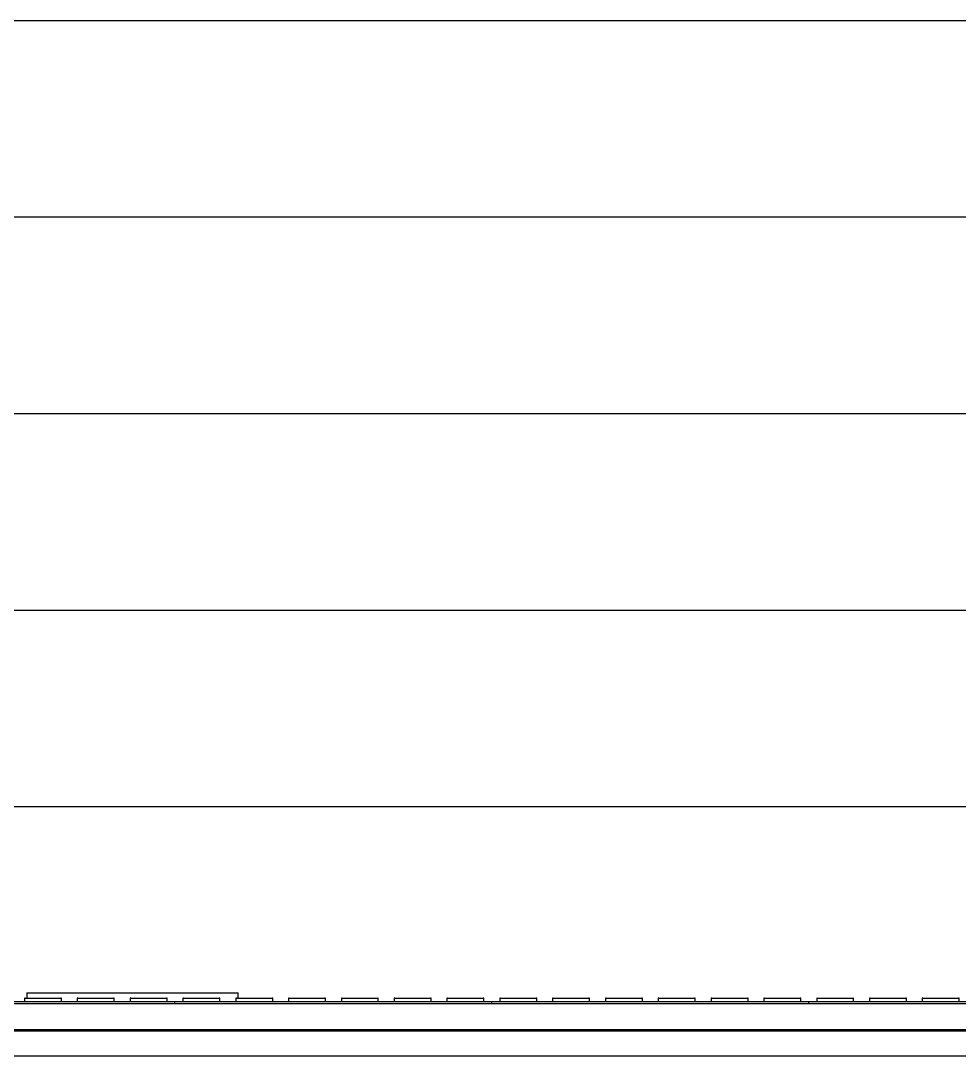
# Model space of a CAD drawing. Header units: millimetres. Extents: x 663313 to 1226001, y 1431724 to 1620898.
# Drawn here: x 811513 to 812402, y 1509895 to 1510876 of the extents above; entities that cross this region are included whole.
import ezdxf

# ---------------------------------------------------------------- set-up
doc = ezdxf.new("R2010")
doc.units = ezdxf.units.MM
for name, pattern in [('CENTER', [50.8, 31.75, -6.35, 6.35, -6.35]), ('DPA_Grid _ Level 100', [1000, 550, -160, 130, -160]), ('TA_GL_000.70000', [1.925, 0.7, -0.175, 0.175, -0.175, 0.7])]:
    doc.linetypes.add(name, pattern=pattern)
doc.layers.add('000 - 0_HIDE_OBJ_FRAMING_DEF_SUB', color=7, linetype='Continuous', plot=False)
for name, color, linetype in [('000 - 0_SYM_DWG_GRIDLINE_MAIN_COLOR_251', 7, 'Continuous'), ('000 - CONCRETE_EX_BUILDING_SUB_COLOR_251', 7, 'Continuous'), ('000 - GRID', 7, 'CENTER')]:
    doc.layers.add(name, color=color, linetype=linetype)
doc.styles.add('TA', font='', dxfattribs={"height": 4.5})
doc.styles.get('TA').set_extended_font_data('Cordia New')

# ---------------------------------------------------------------- blocks, each defined once
blk = doc.blocks.new('*U4807')
at = {"layer": '000 - 0_SYM_DWG_GRIDLINE_MAIN_COLOR_251', "color": 7, "linetype": 'ByBlock', "ltscale": 5}
blk.add_line((12, 0), (-308, 0), dxfattribs=at)
at = {"color": 7, "style": 'TA', "flags": 1}
blk.add_attdef('LOCATION', (6, -6), '', height=4.5, rotation=270, dxfattribs=at)
blk = doc.blocks.new('W-1-PP18-ST_ENT4_REV00_20260602-143416_ELEVATION_1_DIMS')
at = {"layer": '000 - GRID', "color": 7, "linetype": 'TA_GL_000.70000', "xscale": 50, "yscale": 50, "zscale": 50, "rotation": 180}
blk.add_blockref('*U4807', (0, 102340), dxfattribs=at)
blk = doc.blocks.new('DR_Door-Overhead-Rolling - RS-24526168-ENT 4 ELE-1 sheet')
at = {"layer": '000 - CONCRETE_EX_BUILDING_SUB_COLOR_251', "color": 7}
for p, q in [((1810154.1, 103270.56), (1807373.75, 103270.56)), ((1810154.09, 103084.45), (1807373.52, 103084.45)), ((1810154.12, 102898.33), (1807373.52, 102898.33)), ((1810154.09, 102712.22), (1807373.52, 102712.22)), ((1810154.09, 102526.11), (1807373.52, 102526.11))]:
    blk.add_line(p, q, dxfattribs=at)
blk = doc.blocks.new('DPA_GM-Stoplogs Line Based 250_post100_A  - Base 250 one plate-20236459-ENT 4 ELE-1 sheet')
at = {"layer": '000 - CONCRETE_EX_BUILDING_SUB_COLOR_251', "color": 7}
for p, q in [((1808840.99, 102350), (1809040.99, 102350)), ((1808840.99, 102350), (1808840.99, 102345)), ((1809040.99, 102345), (1809040.99, 102350))]:
    blk.add_line(p, q, dxfattribs=at)
blk = doc.blocks.new('DPA_GM_Tactile Tile Line Base - Decision Tactile-22558785-ENT 4 ELE-1 sheet')
at = {"layer": '000 - CONCRETE_EX_BUILDING_SUB_COLOR_251', "color": 7}
for p, q in [((1808681.19, 102342), (1808981.19, 102342)), ((1808838.69, 102345), (1808838.69, 102342)), ((1808839.29, 102345), (1808838.69, 102345)), ((1808838.69, 102345), (1808839.29, 102345)), ((1808838.69, 102345), (1808838.69, 102342)), ((1808839.29, 102345), (1808838.69, 102345)), ((1808838.69, 102345), (1808839.29, 102345)), ((1808838.69, 102345), (1808838.69, 102342)), ((1808839.29, 102345), (1808838.69, 102345)), ((1808838.69, 102345), (1808839.29, 102345)), ((1808838.69, 102345), (1808838.69, 102342)), ((1808839.29, 102345), (1808838.69, 102345)), ((1808838.69, 102345), (1808839.29, 102345)), ((1808838.69, 102345), (1808838.69, 102342)), ((1808839.29, 102345), (1808838.69, 102345)), ((1808838.69, 102345), (1808839.29, 102345)), ((1808838.69, 102345), (1808838.69, 102342)), ((1808839.29, 102345), (1808838.69, 102345)), ((1808838.69, 102345), (1808856.19, 102345)), ((1808856.19, 102345), (1808873.69, 102345)), ((1808873.69, 102345), (1808873.09, 102345)), ((1808873.09, 102345), (1808873.69, 102345)), ((1808873.69, 102345), (1808873.09, 102345)), ((1808873.09, 102345), (1808873.69, 102345)), ((1808873.69, 102345), (1808873.09, 102345)), ((1808873.09, 102345), (1808873.69, 102345)), ((1808873.69, 102345), (1808873.09, 102345)), ((1808873.09, 102345), (1808873.69, 102345)), ((1808873.69, 102345), (1808873.09, 102345)), ((1808873.09, 102345), (1808873.69, 102345)), ((1808873.69, 102345), (1808873.09, 102345)), ((1808873.69, 102342), (1808873.69, 102345)), ((1808873.69, 102342), (1808873.69, 102345)), ((1808873.69, 102342), (1808873.69, 102345)), ((1808873.69, 102342), (1808873.69, 102345)), ((1808873.69, 102342), (1808873.69, 102345)), ((1808873.69, 102342), (1808873.69, 102345)), ((1808888.69, 102345), (1808888.69, 102342)), ((1808889.29, 102345), (1808888.69, 102345)), ((1808888.69, 102345), (1808889.29, 102345)), ((1808888.69, 102345), (1808888.69, 102342)), ((1808889.29, 102345), (1808888.69, 102345)), ((1808888.69, 102345), (1808889.29, 102345)), ((1808888.69, 102345), (1808888.69, 102342)), ((1808889.29, 102345), (1808888.69, 102345)), ((1808888.69, 102345), (1808889.29, 102345)), ((1808888.69, 102345), (1808888.69, 102342)), ((1808889.29, 102345), (1808888.69, 102345)), ((1808888.69, 102345), (1808889.29, 102345)), ((1808888.69, 102345), (1808888.69, 102342)), ((1808889.29, 102345), (1808888.69, 102345)), ((1808888.69, 102345), (1808889.29, 102345)), ((1808888.69, 102345), (1808888.69, 102342)), ((1808889.29, 102345), (1808888.69, 102345)), ((1808888.69, 102345), (1808906.19, 102345)), ((1808906.19, 102345), (1808923.69, 102345)), ((1808923.69, 102345), (1808923.09, 102345)), ((1808923.09, 102345), (1808923.69, 102345)), ((1808923.69, 102345), (1808923.09, 102345)), ((1808923.09, 102345), (1808923.69, 102345)), ((1808923.69, 102345), (1808923.09, 102345)), ((1808923.09, 102345), (1808923.69, 102345)), ((1808923.69, 102345), (1808923.09, 102345)), ((1808923.09, 102345), (1808923.69, 102345)), ((1808923.69, 102345), (1808923.09, 102345)), ((1808923.09, 102345), (1808923.69, 102345)), ((1808923.69, 102345), (1808923.09, 102345)), ((1808923.69, 102342), (1808923.69, 102345)), ((1808923.69, 102342), (1808923.69, 102345)), ((1808923.69, 102342), (1808923.69, 102345)), ((1808923.69, 102342), (1808923.69, 102345)), ((1808923.69, 102342), (1808923.69, 102345)), ((1808923.69, 102342), (1808923.69, 102345)), ((1808938.69, 102345), (1808938.69, 102342)), ((1808939.29, 102345), (1808938.69, 102345)), ((1808938.69, 102345), (1808939.29, 102345)), ((1808938.69, 102345), (1808938.69, 102342)), ((1808939.29, 102345), (1808938.69, 102345)), ((1808938.69, 102345), (1808939.29, 102345)), ((1808938.69, 102345), (1808938.69, 102342)), ((1808939.29, 102345), (1808938.69, 102345)), ((1808938.69, 102345), (1808939.29, 102345)), ((1808938.69, 102345), (1808938.69, 102342)), ((1808939.29, 102345), (1808938.69, 102345)), ((1808938.69, 102345), (1808939.29, 102345)), ((1808938.69, 102345), (1808938.69, 102342)), ((1808939.29, 102345), (1808938.69, 102345)), ((1808938.69, 102345), (1808939.29, 102345)), ((1808938.69, 102345), (1808938.69, 102342)), ((1808939.29, 102345), (1808938.69, 102345)), ((1808938.69, 102345), (1808956.19, 102345)), ((1808956.19, 102345), (1808973.69, 102345)), ((1808973.69, 102345), (1808973.09, 102345)), ((1808973.09, 102345), (1808973.69, 102345)), ((1808973.69, 102345), (1808973.09, 102345)), ((1808973.09, 102345), (1808973.69, 102345)), ((1808973.69, 102345), (1808973.09, 102345)), ((1808973.09, 102345), (1808973.69, 102345)), ((1808973.69, 102345), (1808973.09, 102345)), ((1808973.09, 102345), (1808973.69, 102345)), ((1808973.69, 102345), (1808973.09, 102345)), ((1808973.09, 102345), (1808973.69, 102345)), ((1808973.69, 102345), (1808973.09, 102345)), ((1808973.69, 102342), (1808973.69, 102345)), ((1808973.69, 102342), (1808973.69, 102345)), ((1808973.69, 102342), (1808973.69, 102345)), ((1808973.69, 102342), (1808973.69, 102345)), ((1808973.69, 102342), (1808973.69, 102345)), ((1808973.69, 102342), (1808973.69, 102345)), ((1808981.19, 102342), (1809281.19, 102342)), ((1808981.19, 102340), (1808981.19, 102342)), ((1808981.19, 102340), (1808981.19, 102342)), ((1808988.69, 102345), (1808988.69, 102342)), ((1808989.29, 102345), (1808988.69, 102345)), ((1808988.69, 102345), (1808989.29, 102345)), ((1808988.69, 102345), (1808988.69, 102342)), ((1808989.29, 102345), (1808988.69, 102345)), ((1808988.69, 102345), (1808989.29, 102345)), ((1808988.69, 102345), (1808988.69, 102342)), ((1808989.29, 102345), (1808988.69, 102345)), ((1808988.69, 102345), (1808989.29, 102345)), ((1808988.69, 102345), (1808988.69, 102342)), ((1808989.29, 102345), (1808988.69, 102345)), ((1808988.69, 102345), (1808989.29, 102345)), ((1808988.69, 102345), (1808988.69, 102342)), ((1808989.29, 102345), (1808988.69, 102345)), ((1808988.69, 102345), (1808989.29, 102345)), ((1808988.69, 102345), (1808988.69, 102342)), ((1808989.29, 102345), (1808988.69, 102345)), ((1808988.69, 102345), (1809006.19, 102345)), ((1809006.19, 102345), (1809023.69, 102345)), ((1809023.69, 102345), (1809023.09, 102345)), ((1809023.09, 102345), (1809023.69, 102345)), ((1809023.69, 102345), (1809023.09, 102345)), ((1809023.09, 102345), (1809023.69, 102345)), ((1809023.69, 102345), (1809023.09, 102345)), ((1809023.09, 102345), (1809023.69, 102345)), ((1809023.69, 102345), (1809023.09, 102345)), ((1809023.09, 102345), (1809023.69, 102345)), ((1809023.69, 102345), (1809023.09, 102345)), ((1809023.09, 102345), (1809023.69, 102345)), ((1809023.69, 102345), (1809023.09, 102345)), ((1809023.69, 102342), (1809023.69, 102345)), ((1809023.69, 102342), (1809023.69, 102345)), ((1809023.69, 102342), (1809023.69, 102345)), ((1809023.69, 102342), (1809023.69, 102345)), ((1809023.69, 102342), (1809023.69, 102345)), ((1809023.69, 102342), (1809023.69, 102345)), ((1809038.69, 102345), (1809038.69, 102342)), ((1809039.29, 102345), (1809038.69, 102345)), ((1809038.69, 102345), (1809039.29, 102345)), ((1809038.69, 102345), (1809038.69, 102342)), ((1809039.29, 102345), (1809038.69, 102345)), ((1809038.69, 102345), (1809039.29, 102345)), ((1809038.69, 102345), (1809038.69, 102342)), ((1809039.29, 102345), (1809038.69, 102345)), ((1809038.69, 102345), (1809039.29, 102345)), ((1809038.69, 102345), (1809038.69, 102342)), ((1809039.29, 102345), (1809038.69, 102345)), ((1809038.69, 102345), (1809039.29, 102345)), ((1809038.69, 102345), (1809038.69, 102342)), ((1809039.29, 102345), (1809038.69, 102345)), ((1809038.69, 102345), (1809039.29, 102345)), ((1809038.69, 102345), (1809038.69, 102342)), ((1809039.29, 102345), (1809038.69, 102345)), ((1809038.69, 102345), (1809056.19, 102345)), ((1809056.19, 102345), (1809073.69, 102345)), ((1809073.69, 102345), (1809073.09, 102345)), ((1809073.09, 102345), (1809073.69, 102345)), ((1809073.69, 102345), (1809073.09, 102345)), ((1809073.09, 102345), (1809073.69, 102345)), ((1809073.69, 102345), (1809073.09, 102345)), ((1809073.09, 102345), (1809073.69, 102345)), ((1809073.69, 102345), (1809073.09, 102345)), ((1809073.09, 102345), (1809073.69, 102345)), ((1809073.69, 102345), (1809073.09, 102345)), ((1809073.09, 102345), (1809073.69, 102345)), ((1809073.69, 102345), (1809073.09, 102345)), ((1809073.69, 102342), (1809073.69, 102345)), ((1809073.69, 102342), (1809073.69, 102345)), ((1809073.69, 102342), (1809073.69, 102345)), ((1809073.69, 102342), (1809073.69, 102345)), ((1809073.69, 102342), (1809073.69, 102345)), ((1809073.69, 102342), (1809073.69, 102345)), ((1809088.69, 102345), (1809088.69, 102342)), ((1809089.29, 102345), (1809088.69, 102345)), ((1809088.69, 102345), (1809089.29, 102345)), ((1809088.69, 102345), (1809088.69, 102342)), ((1809089.29, 102345), (1809088.69, 102345)), ((1809088.69, 102345), (1809089.29, 102345)), ((1809088.69, 102345), (1809088.69, 102342)), ((1809089.29, 102345), (1809088.69, 102345)), ((1809088.69, 102345), (1809089.29, 102345)), ((1809088.69, 102345), (1809088.69, 102342)), ((1809089.29, 102345), (1809088.69, 102345)), ((1809088.69, 102345), (1809089.29, 102345)), ((1809088.69, 102345), (1809088.69, 102342)), ((1809089.29, 102345), (1809088.69, 102345)), ((1809088.69, 102345), (1809089.29, 102345)), ((1809088.69, 102345), (1809088.69, 102342)), ((1809089.29, 102345), (1809088.69, 102345)), ((1809088.69, 102345), (1809106.19, 102345)), ((1809106.19, 102345), (1809123.69, 102345)), ((1809123.69, 102345), (1809123.09, 102345)), ((1809123.09, 102345), (1809123.69, 102345)), ((1809123.69, 102345), (1809123.09, 102345)), ((1809123.09, 102345), (1809123.69, 102345)), ((1809123.69, 102345), (1809123.09, 102345)), ((1809123.09, 102345), (1809123.69, 102345)), ((1809123.69, 102345), (1809123.09, 102345)), ((1809123.09, 102345), (1809123.69, 102345)), ((1809123.69, 102345), (1809123.09, 102345)), ((1809123.09, 102345), (1809123.69, 102345)), ((1809123.69, 102345), (1809123.09, 102345)), ((1809123.69, 102342), (1809123.69, 102345)), ((1809123.69, 102342), (1809123.69, 102345)), ((1809123.69, 102342), (1809123.69, 102345)), ((1809123.69, 102342), (1809123.69, 102345)), ((1809123.69, 102342), (1809123.69, 102345)), ((1809123.69, 102342), (1809123.69, 102345)), ((1809138.69, 102345), (1809138.69, 102342)), ((1809139.29, 102345), (1809138.69, 102345)), ((1809138.69, 102345), (1809139.29, 102345)), ((1809138.69, 102345), (1809138.69, 102342)), ((1809139.29, 102345), (1809138.69, 102345)), ((1809138.69, 102345), (1809139.29, 102345)), ((1809138.69, 102345), (1809138.69, 102342)), ((1809139.29, 102345), (1809138.69, 102345)), ((1809138.69, 102345), (1809139.29, 102345)), ((1809138.69, 102345), (1809138.69, 102342)), ((1809139.29, 102345), (1809138.69, 102345)), ((1809138.69, 102345), (1809139.29, 102345)), ((1809138.69, 102345), (1809138.69, 102342)), ((1809139.29, 102345), (1809138.69, 102345)), ((1809138.69, 102345), (1809139.29, 102345)), ((1809138.69, 102345), (1809138.69, 102342)), ((1809139.29, 102345), (1809138.69, 102345)), ((1809138.69, 102345), (1809156.19, 102345)), ((1809156.19, 102345), (1809173.69, 102345)), ((1809173.69, 102345), (1809173.09, 102345)), ((1809173.09, 102345), (1809173.69, 102345)), ((1809173.69, 102345), (1809173.09, 102345)), ((1809173.09, 102345), (1809173.69, 102345)), ((1809173.69, 102345), (1809173.09, 102345)), ((1809173.09, 102345), (1809173.69, 102345)), ((1809173.69, 102345), (1809173.09, 102345)), ((1809173.09, 102345), (1809173.69, 102345)), ((1809173.69, 102345), (1809173.09, 102345)), ((1809173.09, 102345), (1809173.69, 102345)), ((1809173.69, 102345), (1809173.09, 102345)), ((1809173.69, 102342), (1809173.69, 102345)), ((1809173.69, 102342), (1809173.69, 102345)), ((1809173.69, 102342), (1809173.69, 102345)), ((1809173.69, 102342), (1809173.69, 102345)), ((1809173.69, 102342), (1809173.69, 102345)), ((1809173.69, 102342), (1809173.69, 102345)), ((1809188.69, 102345), (1809188.69, 102342)), ((1809189.29, 102345), (1809188.69, 102345)), ((1809188.69, 102345), (1809189.29, 102345)), ((1809188.69, 102345), (1809188.69, 102342)), ((1809189.29, 102345), (1809188.69, 102345)), ((1809188.69, 102345), (1809189.29, 102345)), ((1809188.69, 102345), (1809188.69, 102342)), ((1809189.29, 102345), (1809188.69, 102345)), ((1809188.69, 102345), (1809189.29, 102345)), ((1809188.69, 102345), (1809188.69, 102342)), ((1809189.29, 102345), (1809188.69, 102345)), ((1809188.69, 102345), (1809189.29, 102345)), ((1809188.69, 102345), (1809188.69, 102342)), ((1809189.29, 102345), (1809188.69, 102345)), ((1809188.69, 102345), (1809189.29, 102345)), ((1809188.69, 102345), (1809188.69, 102342)), ((1809189.29, 102345), (1809188.69, 102345)), ((1809188.69, 102345), (1809206.19, 102345)), ((1809206.19, 102345), (1809223.69, 102345)), ((1809223.69, 102345), (1809223.09, 102345)), ((1809223.09, 102345), (1809223.69, 102345)), ((1809223.69, 102345), (1809223.09, 102345)), ((1809223.09, 102345), (1809223.69, 102345)), ((1809223.69, 102345), (1809223.09, 102345)), ((1809223.09, 102345), (1809223.69, 102345)), ((1809223.69, 102345), (1809223.09, 102345)), ((1809223.09, 102345), (1809223.69, 102345)), ((1809223.69, 102345), (1809223.09, 102345)), ((1809223.09, 102345), (1809223.69, 102345)), ((1809223.69, 102345), (1809223.09, 102345)), ((1809223.69, 102342), (1809223.69, 102345)), ((1809223.69, 102342), (1809223.69, 102345)), ((1809223.69, 102342), (1809223.69, 102345)), ((1809223.69, 102342), (1809223.69, 102345)), ((1809223.69, 102342), (1809223.69, 102345)), ((1809223.69, 102342), (1809223.69, 102345)), ((1809238.69, 102345), (1809238.69, 102342)), ((1809239.29, 102345), (1809238.69, 102345)), ((1809238.69, 102345), (1809239.29, 102345)), ((1809238.69, 102345), (1809238.69, 102342)), ((1809239.29, 102345), (1809238.69, 102345)), ((1809238.69, 102345), (1809239.29, 102345)), ((1809238.69, 102345), (1809238.69, 102342)), ((1809239.29, 102345), (1809238.69, 102345)), ((1809238.69, 102345), (1809239.29, 102345)), ((1809238.69, 102345), (1809238.69, 102342)), ((1809239.29, 102345), (1809238.69, 102345)), ((1809238.69, 102345), (1809239.29, 102345)), ((1809238.69, 102345), (1809238.69, 102342)), ((1809239.29, 102345), (1809238.69, 102345)), ((1809238.69, 102345), (1809239.29, 102345)), ((1809238.69, 102345), (1809238.69, 102342)), ((1809239.29, 102345), (1809238.69, 102345)), ((1809238.69, 102345), (1809256.19, 102345)), ((1809256.19, 102345), (1809273.69, 102345)), ((1809273.69, 102345), (1809273.09, 102345)), ((1809273.09, 102345), (1809273.69, 102345)), ((1809273.69, 102345), (1809273.09, 102345)), ((1809273.09, 102345), (1809273.69, 102345)), ((1809273.69, 102345), (1809273.09, 102345)), ((1809273.09, 102345), (1809273.69, 102345)), ((1809273.69, 102345), (1809273.09, 102345)), ((1809273.09, 102345), (1809273.69, 102345)), ((1809273.69, 102345), (1809273.09, 102345)), ((1809273.09, 102345), (1809273.69, 102345)), ((1809273.69, 102345), (1809273.09, 102345)), ((1809273.69, 102342), (1809273.69, 102345)), ((1809273.69, 102342), (1809273.69, 102345)), ((1809273.69, 102342), (1809273.69, 102345)), ((1809273.69, 102342), (1809273.69, 102345)), ((1809273.69, 102342), (1809273.69, 102345)), ((1809273.69, 102342), (1809273.69, 102345)), ((1809281.19, 102342), (1809581.19, 102342)), ((1809281.19, 102340), (1809281.19, 102342)), ((1809281.19, 102340), (1809281.19, 102342)), ((1809288.69, 102345), (1809288.69, 102342)), ((1809289.29, 102345), (1809288.69, 102345)), ((1809288.69, 102345), (1809289.29, 102345)), ((1809288.69, 102345), (1809288.69, 102342)), ((1809289.29, 102345), (1809288.69, 102345)), ((1809288.69, 102345), (1809289.29, 102345)), ((1809288.69, 102345), (1809288.69, 102342)), ((1809289.29, 102345), (1809288.69, 102345)), ((1809288.69, 102345), (1809289.29, 102345)), ((1809288.69, 102345), (1809288.69, 102342)), ((1809289.29, 102345), (1809288.69, 102345)), ((1809288.69, 102345), (1809289.29, 102345)), ((1809288.69, 102345), (1809288.69, 102342)), ((1809289.29, 102345), (1809288.69, 102345)), ((1809288.69, 102345), (1809289.29, 102345)), ((1809288.69, 102345), (1809288.69, 102342)), ((1809289.29, 102345), (1809288.69, 102345)), ((1809288.69, 102345), (1809306.19, 102345)), ((1809306.19, 102345), (1809323.69, 102345)), ((1809323.69, 102345), (1809323.09, 102345)), ((1809323.09, 102345), (1809323.69, 102345)), ((1809323.69, 102345), (1809323.09, 102345)), ((1809323.09, 102345), (1809323.69, 102345)), ((1809323.69, 102345), (1809323.09, 102345)), ((1809323.09, 102345), (1809323.69, 102345)), ((1809323.69, 102345), (1809323.09, 102345)), ((1809323.09, 102345), (1809323.69, 102345)), ((1809323.69, 102345), (1809323.09, 102345)), ((1809323.09, 102345), (1809323.69, 102345)), ((1809323.69, 102345), (1809323.09, 102345)), ((1809323.69, 102342), (1809323.69, 102345)), ((1809323.69, 102342), (1809323.69, 102345)), ((1809323.69, 102342), (1809323.69, 102345)), ((1809323.69, 102342), (1809323.69, 102345)), ((1809323.69, 102342), (1809323.69, 102345)), ((1809323.69, 102342), (1809323.69, 102345)), ((1809338.69, 102345), (1809338.69, 102342)), ((1809339.29, 102345), (1809338.69, 102345)), ((1809338.69, 102345), (1809339.29, 102345)), ((1809338.69, 102345), (1809338.69, 102342)), ((1809339.29, 102345), (1809338.69, 102345)), ((1809338.69, 102345), (1809339.29, 102345)), ((1809338.69, 102345), (1809338.69, 102342)), ((1809339.29, 102345), (1809338.69, 102345)), ((1809338.69, 102345), (1809339.29, 102345)), ((1809338.69, 102345), (1809338.69, 102342)), ((1809339.29, 102345), (1809338.69, 102345)), ((1809338.69, 102345), (1809339.29, 102345)), ((1809338.69, 102345), (1809338.69, 102342)), ((1809339.29, 102345), (1809338.69, 102345)), ((1809338.69, 102345), (1809339.29, 102345)), ((1809338.69, 102345), (1809338.69, 102342)), ((1809339.29, 102345), (1809338.69, 102345)), ((1809338.69, 102345), (1809356.19, 102345)), ((1809356.19, 102345), (1809373.69, 102345)), ((1809373.69, 102345), (1809373.09, 102345)), ((1809373.09, 102345), (1809373.69, 102345)), ((1809373.69, 102345), (1809373.09, 102345)), ((1809373.09, 102345), (1809373.69, 102345)), ((1809373.69, 102345), (1809373.09, 102345)), ((1809373.09, 102345), (1809373.69, 102345)), ((1809373.69, 102345), (1809373.09, 102345)), ((1809373.09, 102345), (1809373.69, 102345)), ((1809373.69, 102345), (1809373.09, 102345)), ((1809373.09, 102345), (1809373.69, 102345)), ((1809373.69, 102345), (1809373.09, 102345)), ((1809373.69, 102342), (1809373.69, 102345)), ((1809373.69, 102342), (1809373.69, 102345)), ((1809373.69, 102342), (1809373.69, 102345)), ((1809373.69, 102342), (1809373.69, 102345)), ((1809373.69, 102342), (1809373.69, 102345)), ((1809373.69, 102342), (1809373.69, 102345)), ((1809388.69, 102345), (1809388.69, 102342)), ((1809389.29, 102345), (1809388.69, 102345)), ((1809388.69, 102345), (1809389.29, 102345)), ((1809388.69, 102345), (1809388.69, 102342)), ((1809389.29, 102345), (1809388.69, 102345)), ((1809388.69, 102345), (1809389.29, 102345)), ((1809388.69, 102345), (1809388.69, 102342)), ((1809389.29, 102345), (1809388.69, 102345)), ((1809388.69, 102345), (1809389.29, 102345)), ((1809388.69, 102345), (1809388.69, 102342)), ((1809389.29, 102345), (1809388.69, 102345)), ((1809388.69, 102345), (1809389.29, 102345)), ((1809388.69, 102345), (1809388.69, 102342)), ((1809389.29, 102345), (1809388.69, 102345)), ((1809388.69, 102345), (1809389.29, 102345)), ((1809388.69, 102345), (1809388.69, 102342)), ((1809389.29, 102345), (1809388.69, 102345)), ((1809388.69, 102345), (1809406.19, 102345)), ((1809406.19, 102345), (1809423.69, 102345)), ((1809423.69, 102345), (1809423.09, 102345)), ((1809423.09, 102345), (1809423.69, 102345)), ((1809423.69, 102345), (1809423.09, 102345)), ((1809423.09, 102345), (1809423.69, 102345)), ((1809423.69, 102345), (1809423.09, 102345)), ((1809423.09, 102345), (1809423.69, 102345)), ((1809423.69, 102345), (1809423.09, 102345)), ((1809423.09, 102345), (1809423.69, 102345)), ((1809423.69, 102345), (1809423.09, 102345)), ((1809423.09, 102345), (1809423.69, 102345)), ((1809423.69, 102345), (1809423.09, 102345)), ((1809423.69, 102342), (1809423.69, 102345)), ((1809423.69, 102342), (1809423.69, 102345)), ((1809423.69, 102342), (1809423.69, 102345)), ((1809423.69, 102342), (1809423.69, 102345)), ((1809423.69, 102342), (1809423.69, 102345)), ((1809423.69, 102342), (1809423.69, 102345)), ((1809438.69, 102345), (1809438.69, 102342)), ((1809439.29, 102345), (1809438.69, 102345)), ((1809438.69, 102345), (1809439.29, 102345)), ((1809438.69, 102345), (1809438.69, 102342)), ((1809439.29, 102345), (1809438.69, 102345)), ((1809438.69, 102345), (1809439.29, 102345)), ((1809438.69, 102345), (1809438.69, 102342)), ((1809439.29, 102345), (1809438.69, 102345)), ((1809438.69, 102345), (1809439.29, 102345)), ((1809438.69, 102345), (1809438.69, 102342)), ((1809439.29, 102345), (1809438.69, 102345)), ((1809438.69, 102345), (1809439.29, 102345)), ((1809438.69, 102345), (1809438.69, 102342)), ((1809439.29, 102345), (1809438.69, 102345)), ((1809438.69, 102345), (1809439.29, 102345)), ((1809438.69, 102345), (1809438.69, 102342)), ((1809439.29, 102345), (1809438.69, 102345)), ((1809438.69, 102345), (1809456.19, 102345)), ((1809456.19, 102345), (1809473.69, 102345)), ((1809473.69, 102345), (1809473.09, 102345)), ((1809473.09, 102345), (1809473.69, 102345)), ((1809473.69, 102345), (1809473.09, 102345)), ((1809473.09, 102345), (1809473.69, 102345)), ((1809473.69, 102345), (1809473.09, 102345)), ((1809473.09, 102345), (1809473.69, 102345)), ((1809473.69, 102345), (1809473.09, 102345)), ((1809473.09, 102345), (1809473.69, 102345)), ((1809473.69, 102345), (1809473.09, 102345)), ((1809473.09, 102345), (1809473.69, 102345)), ((1809473.69, 102345), (1809473.09, 102345)), ((1809473.69, 102342), (1809473.69, 102345)), ((1809473.69, 102342), (1809473.69, 102345)), ((1809473.69, 102342), (1809473.69, 102345)), ((1809473.69, 102342), (1809473.69, 102345)), ((1809473.69, 102342), (1809473.69, 102345)), ((1809473.69, 102342), (1809473.69, 102345)), ((1809488.69, 102345), (1809488.69, 102342)), ((1809489.29, 102345), (1809488.69, 102345)), ((1809488.69, 102345), (1809489.29, 102345)), ((1809488.69, 102345), (1809488.69, 102342)), ((1809489.29, 102345), (1809488.69, 102345)), ((1809488.69, 102345), (1809489.29, 102345)), ((1809488.69, 102345), (1809488.69, 102342)), ((1809489.29, 102345), (1809488.69, 102345)), ((1809488.69, 102345), (1809489.29, 102345)), ((1809488.69, 102345), (1809488.69, 102342)), ((1809489.29, 102345), (1809488.69, 102345)), ((1809488.69, 102345), (1809489.29, 102345)), ((1809488.69, 102345), (1809488.69, 102342)), ((1809489.29, 102345), (1809488.69, 102345)), ((1809488.69, 102345), (1809489.29, 102345)), ((1809488.69, 102345), (1809488.69, 102342)), ((1809489.29, 102345), (1809488.69, 102345)), ((1809488.69, 102345), (1809506.19, 102345)), ((1809506.19, 102345), (1809523.69, 102345)), ((1809523.69, 102345), (1809523.09, 102345)), ((1809523.09, 102345), (1809523.69, 102345)), ((1809523.69, 102345), (1809523.09, 102345)), ((1809523.09, 102345), (1809523.69, 102345)), ((1809523.69, 102345), (1809523.09, 102345)), ((1809523.09, 102345), (1809523.69, 102345)), ((1809523.69, 102345), (1809523.09, 102345)), ((1809523.09, 102345), (1809523.69, 102345)), ((1809523.69, 102345), (1809523.09, 102345)), ((1809523.09, 102345), (1809523.69, 102345)), ((1809523.69, 102345), (1809523.09, 102345)), ((1809523.69, 102342), (1809523.69, 102345)), ((1809523.69, 102342), (1809523.69, 102345)), ((1809523.69, 102342), (1809523.69, 102345)), ((1809523.69, 102342), (1809523.69, 102345)), ((1809523.69, 102342), (1809523.69, 102345)), ((1809523.69, 102342), (1809523.69, 102345)), ((1809538.69, 102345), (1809538.69, 102342)), ((1809539.29, 102345), (1809538.69, 102345)), ((1809538.69, 102345), (1809539.29, 102345)), ((1809538.69, 102345), (1809538.69, 102342)), ((1809539.29, 102345), (1809538.69, 102345)), ((1809538.69, 102345), (1809539.29, 102345)), ((1809538.69, 102345), (1809538.69, 102342)), ((1809539.29, 102345), (1809538.69, 102345)), ((1809538.69, 102345), (1809539.29, 102345)), ((1809538.69, 102345), (1809538.69, 102342)), ((1809539.29, 102345), (1809538.69, 102345)), ((1809538.69, 102345), (1809539.29, 102345)), ((1809538.69, 102345), (1809538.69, 102342)), ((1809539.29, 102345), (1809538.69, 102345)), ((1809538.69, 102345), (1809539.29, 102345)), ((1809538.69, 102345), (1809538.69, 102342)), ((1809539.29, 102345), (1809538.69, 102345)), ((1809538.69, 102345), (1809556.19, 102345)), ((1809556.19, 102345), (1809573.69, 102345)), ((1809573.69, 102345), (1809573.09, 102345)), ((1809573.09, 102345), (1809573.69, 102345)), ((1809573.69, 102345), (1809573.09, 102345)), ((1809573.09, 102345), (1809573.69, 102345)), ((1809573.69, 102345), (1809573.09, 102345)), ((1809573.09, 102345), (1809573.69, 102345)), ((1809573.69, 102345), (1809573.09, 102345)), ((1809573.09, 102345), (1809573.69, 102345)), ((1809573.69, 102345), (1809573.09, 102345)), ((1809573.09, 102345), (1809573.69, 102345)), ((1809573.69, 102345), (1809573.09, 102345)), ((1809573.69, 102342), (1809573.69, 102345)), ((1809573.69, 102342), (1809573.69, 102345)), ((1809573.69, 102342), (1809573.69, 102345)), ((1809573.69, 102342), (1809573.69, 102345)), ((1809573.69, 102342), (1809573.69, 102345)), ((1809573.69, 102342), (1809573.69, 102345)), ((1809581.19, 102342), (1809881.19, 102342)), ((1809581.19, 102340), (1809581.19, 102342)), ((1809581.19, 102340), (1809581.19, 102342)), ((1809588.69, 102345), (1809588.69, 102342)), ((1809589.29, 102345), (1809588.69, 102345)), ((1809588.69, 102345), (1809589.29, 102345)), ((1809588.69, 102345), (1809588.69, 102342)), ((1809589.29, 102345), (1809588.69, 102345)), ((1809588.69, 102345), (1809589.29, 102345)), ((1809588.69, 102345), (1809588.69, 102342)), ((1809589.29, 102345), (1809588.69, 102345)), ((1809588.69, 102345), (1809589.29, 102345)), ((1809588.69, 102345), (1809588.69, 102342)), ((1809589.29, 102345), (1809588.69, 102345)), ((1809588.69, 102345), (1809589.29, 102345)), ((1809588.69, 102345), (1809588.69, 102342)), ((1809589.29, 102345), (1809588.69, 102345)), ((1809588.69, 102345), (1809589.29, 102345)), ((1809588.69, 102345), (1809588.69, 102342)), ((1809589.29, 102345), (1809588.69, 102345)), ((1809588.69, 102345), (1809606.19, 102345)), ((1809606.19, 102345), (1809623.69, 102345)), ((1809623.69, 102345), (1809623.09, 102345)), ((1809623.09, 102345), (1809623.69, 102345)), ((1809623.69, 102345), (1809623.09, 102345)), ((1809623.09, 102345), (1809623.69, 102345)), ((1809623.69, 102345), (1809623.09, 102345)), ((1809623.09, 102345), (1809623.69, 102345)), ((1809623.69, 102345), (1809623.09, 102345)), ((1809623.09, 102345), (1809623.69, 102345)), ((1809623.69, 102345), (1809623.09, 102345)), ((1809623.09, 102345), (1809623.69, 102345)), ((1809623.69, 102345), (1809623.09, 102345)), ((1809623.69, 102342), (1809623.69, 102345)), ((1809623.69, 102342), (1809623.69, 102345)), ((1809623.69, 102342), (1809623.69, 102345)), ((1809623.69, 102342), (1809623.69, 102345)), ((1809623.69, 102342), (1809623.69, 102345)), ((1809623.69, 102342), (1809623.69, 102345)), ((1809638.69, 102345), (1809638.69, 102342)), ((1809639.29, 102345), (1809638.69, 102345)), ((1809638.69, 102345), (1809639.29, 102345)), ((1809638.69, 102345), (1809638.69, 102342)), ((1809639.29, 102345), (1809638.69, 102345)), ((1809638.69, 102345), (1809639.29, 102345)), ((1809638.69, 102345), (1809638.69, 102342)), ((1809639.29, 102345), (1809638.69, 102345)), ((1809638.69, 102345), (1809639.29, 102345)), ((1809638.69, 102345), (1809638.69, 102342)), ((1809639.29, 102345), (1809638.69, 102345)), ((1809638.69, 102345), (1809639.29, 102345)), ((1809638.69, 102345), (1809638.69, 102342)), ((1809639.29, 102345), (1809638.69, 102345)), ((1809638.69, 102345), (1809639.29, 102345)), ((1809638.69, 102345), (1809638.69, 102342)), ((1809639.29, 102345), (1809638.69, 102345)), ((1809638.69, 102345), (1809656.19, 102345)), ((1809656.19, 102345), (1809673.69, 102345)), ((1809673.69, 102345), (1809673.09, 102345)), ((1809673.09, 102345), (1809673.69, 102345)), ((1809673.69, 102345), (1809673.09, 102345)), ((1809673.09, 102345), (1809673.69, 102345)), ((1809673.69, 102345), (1809673.09, 102345)), ((1809673.09, 102345), (1809673.69, 102345)), ((1809673.69, 102345), (1809673.09, 102345)), ((1809673.09, 102345), (1809673.69, 102345)), ((1809673.69, 102345), (1809673.09, 102345)), ((1809673.09, 102345), (1809673.69, 102345)), ((1809673.69, 102345), (1809673.09, 102345)), ((1809673.69, 102342), (1809673.69, 102345)), ((1809673.69, 102342), (1809673.69, 102345)), ((1809673.69, 102342), (1809673.69, 102345)), ((1809673.69, 102342), (1809673.69, 102345)), ((1809673.69, 102342), (1809673.69, 102345)), ((1809673.69, 102342), (1809673.69, 102345)), ((1809688.69, 102345), (1809688.69, 102342)), ((1809689.29, 102345), (1809688.69, 102345)), ((1809688.69, 102345), (1809689.29, 102345)), ((1809688.69, 102345), (1809688.69, 102342)), ((1809689.29, 102345), (1809688.69, 102345)), ((1809688.69, 102345), (1809689.29, 102345)), ((1809688.69, 102345), (1809688.69, 102342)), ((1809689.29, 102345), (1809688.69, 102345)), ((1809688.69, 102345), (1809689.29, 102345)), ((1809688.69, 102345), (1809688.69, 102342)), ((1809689.29, 102345), (1809688.69, 102345)), ((1809688.69, 102345), (1809689.29, 102345)), ((1809688.69, 102345), (1809688.69, 102342)), ((1809689.29, 102345), (1809688.69, 102345)), ((1809688.69, 102345), (1809689.29, 102345)), ((1809688.69, 102345), (1809688.69, 102342)), ((1809689.29, 102345), (1809688.69, 102345)), ((1809688.69, 102345), (1809706.19, 102345)), ((1809706.19, 102345), (1809723.69, 102345)), ((1809723.69, 102345), (1809723.09, 102345)), ((1809723.09, 102345), (1809723.69, 102345)), ((1809723.69, 102345), (1809723.09, 102345)), ((1809723.09, 102345), (1809723.69, 102345)), ((1809723.69, 102345), (1809723.09, 102345)), ((1809723.09, 102345), (1809723.69, 102345)), ((1809723.69, 102345), (1809723.09, 102345)), ((1809723.09, 102345), (1809723.69, 102345)), ((1809723.69, 102345), (1809723.09, 102345)), ((1809723.09, 102345), (1809723.69, 102345)), ((1809723.69, 102345), (1809723.09, 102345)), ((1809723.69, 102342), (1809723.69, 102345)), ((1809723.69, 102342), (1809723.69, 102345)), ((1809723.69, 102342), (1809723.69, 102345)), ((1809723.69, 102342), (1809723.69, 102345)), ((1809723.69, 102342), (1809723.69, 102345))]:
    blk.add_line(p, q, dxfattribs=at)
blk = doc.blocks.new('W-1-PP18-ST_ENT4_REV00_20260602-144452_ELEVATION_1_EX')
at = {"layer": '000 - 0_HIDE_OBJ_FRAMING_DEF_SUB', "color": 7, "linetype": 'DPA_Grid _ Level 100'}
blk.add_line((-3849.1978, 102340), (32047.7924, 102340), dxfattribs=at)
at = {"layer": '000 - CONCRETE_EX_BUILDING_SUB_COLOR_251', "color": 7}
for p, q in [((10194.7112, 102340), (12975.2815, 102340)), ((10194.7112, 102340), (12975.2815, 102340)), ((12975.2815, 102315), (10194.7112, 102315)), ((10194.7112, 102314), (12975.2815, 102314)), ((12975.2815, 102290), (10194.7112, 102290))]:
    blk.add_line(p, q, dxfattribs=at)
for name in ['DR_Door-Overhead-Rolling - RS-24526168-ENT 4 ELE-1 sheet', 'DPA_GM_Tactile Tile Line Base - Decision Tactile-22558785-ENT 4 ELE-1 sheet', 'DPA_GM-Stoplogs Line Based 250_post100_A  - Base 250 one plate-20236459-ENT 4 ELE-1 sheet']:
    blk.add_blockref(name, (-1797178.8102, 0), dxfattribs=at)

msp = doc.modelspace()

# ---------------------------------------------------------------- block references
at = {"color": 7}
msp.add_blockref('W-1-PP18-ST_ENT4_REV00_20260602-143416_ELEVATION_1_DIMS', (799856.9923, 1407605.0011), dxfattribs=at)

# ---------------------------------------------------------------- next in the draw order: block references
msp.add_blockref('W-1-PP18-ST_ENT4_REV00_20260602-144452_ELEVATION_1_EX', (799856.9923, 1407605.0011), dxfattribs=at)

doc.saveas('drawing.dxf')
